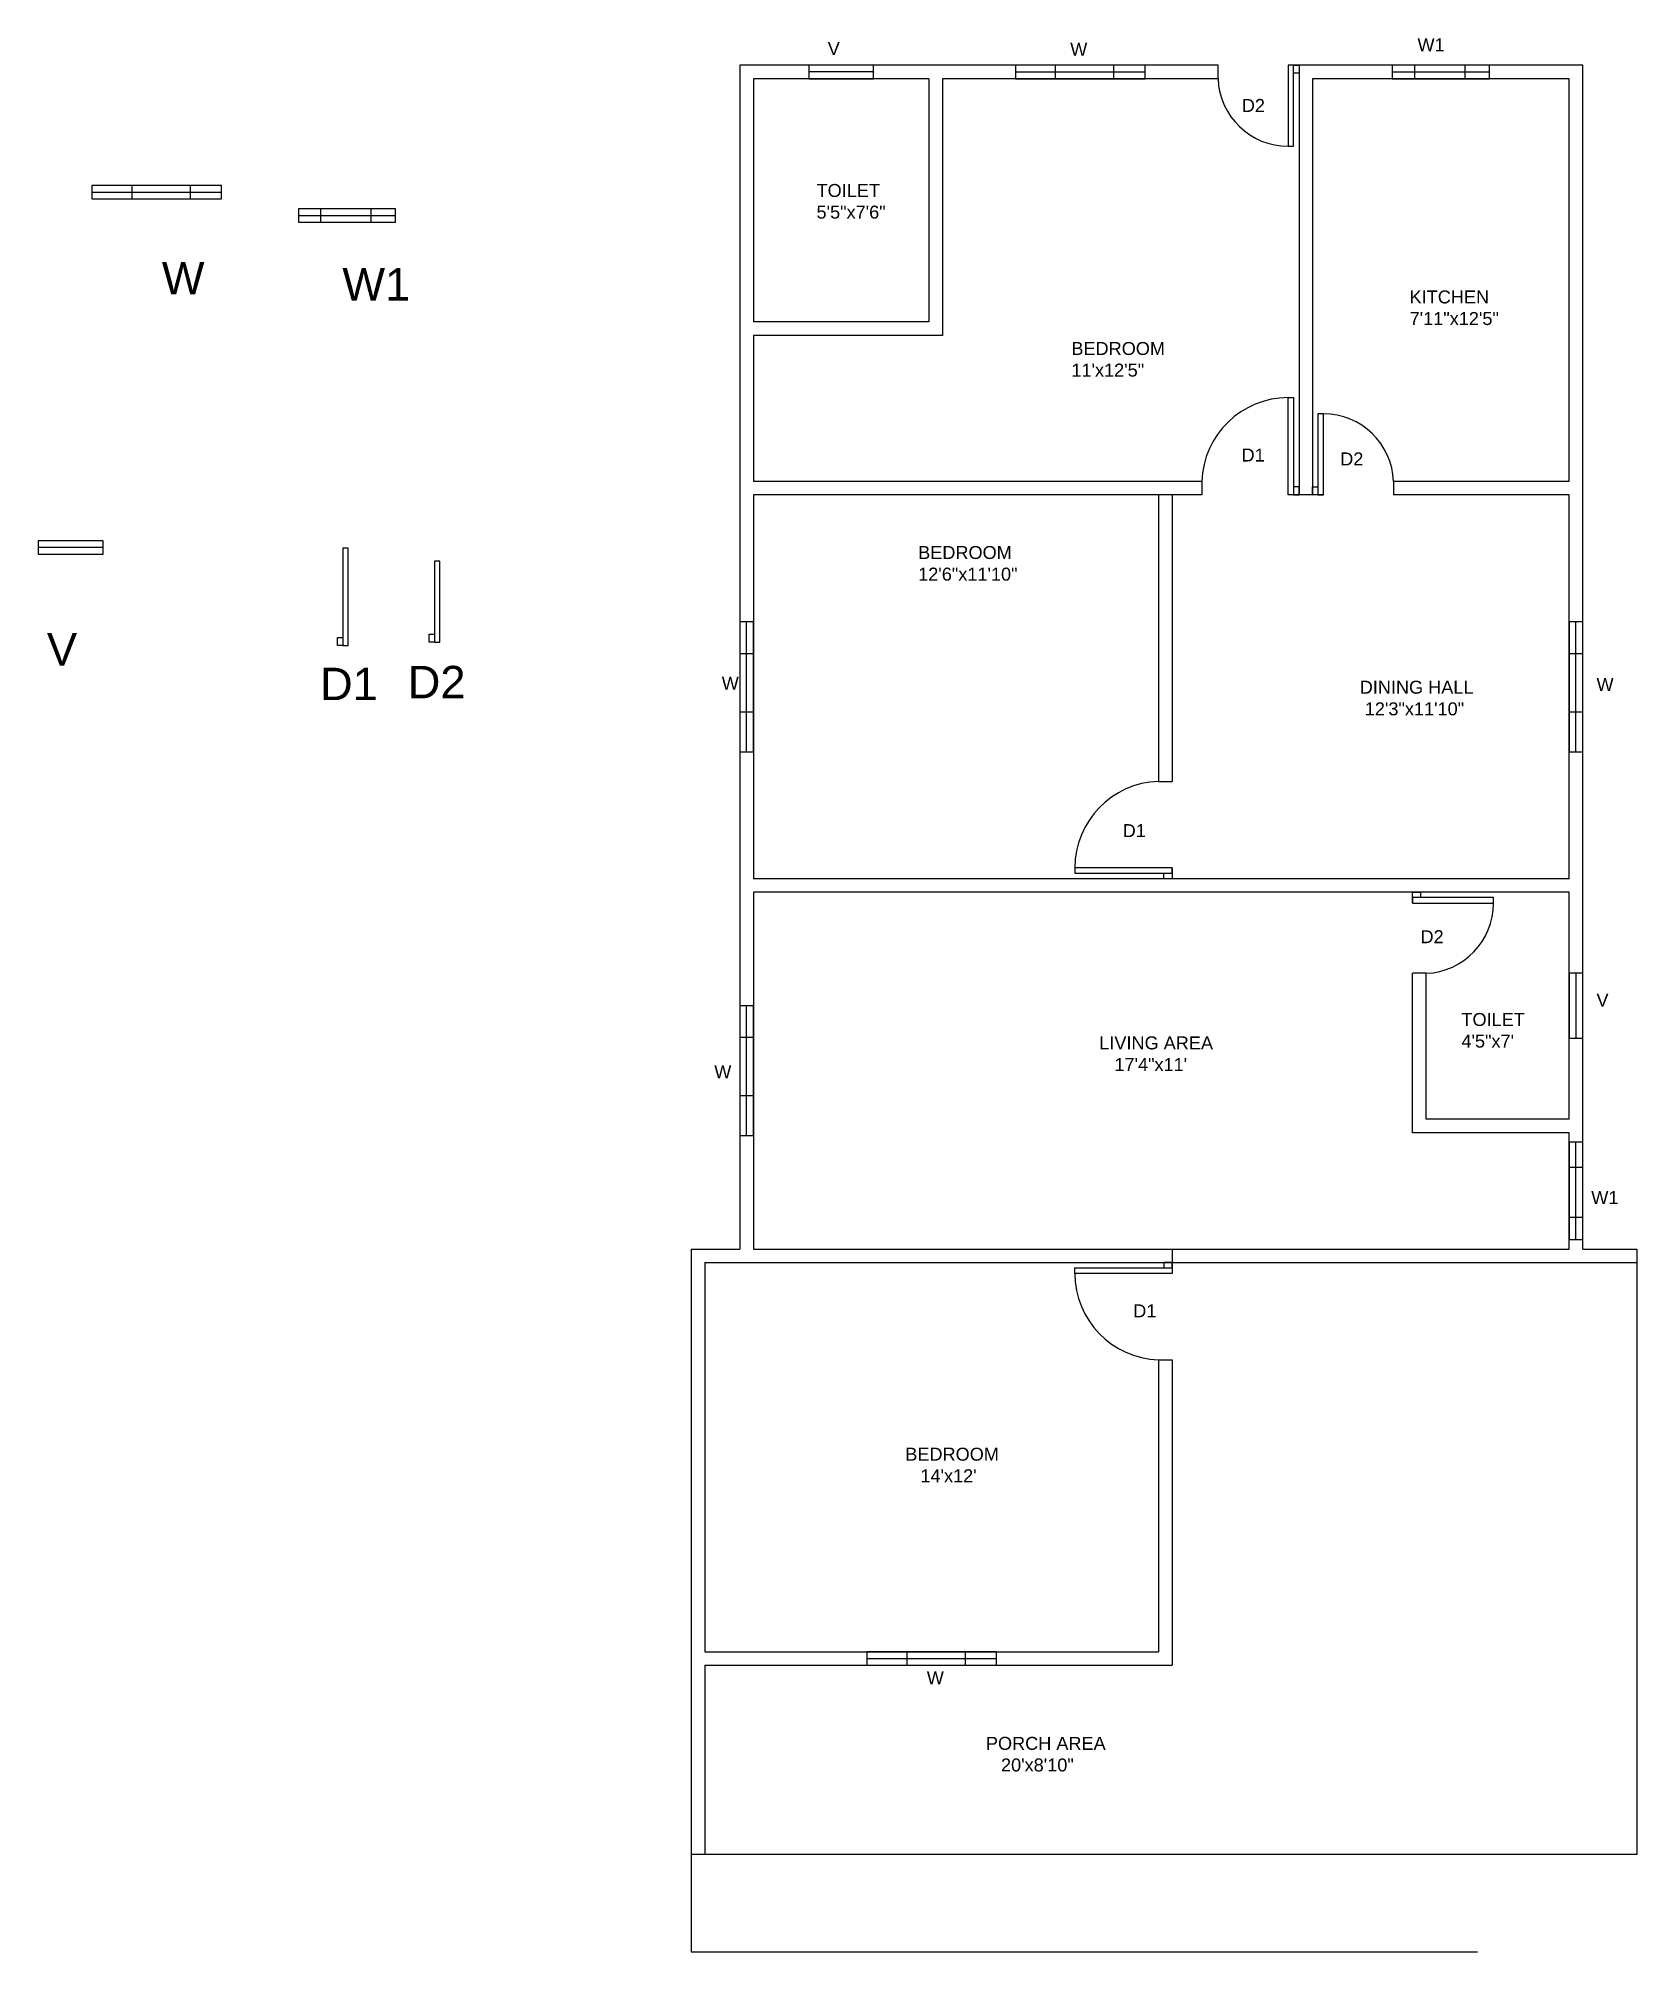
# Model space of a CAD drawing. Header units: inches. Extents: x 1639 to 2231, y 1623 to 2331.
import ezdxf

# ---------------------------------------------------------------- set-up
doc = ezdxf.new("R2010")
doc.units = ezdxf.units.IN
doc.header["$MEASUREMENT"] = 0
for name, color, linetype in [('D1', 50, 'Continuous'), ('D2', 130, 'Continuous'), ('V', 230, 'Continuous'), ('W', 30, 'Continuous'), ('W1', 20, 'Continuous')]:
    doc.layers.add(name, color=color, linetype=linetype)
doc.styles.get("Standard").update_dxf_attribs({"font": 'arial.ttf'})

msp = doc.modelspace()

# ---------------------------------------------------------------- linework, layer by layer
for p, q in [((1898.6, 2320.96), (1898.6, 1882.96)), ((2075.6, 2320.96), (1898.6, 2320.96)), ((1903.6, 2315.96), (1903.6, 2225.96)), ((1968.6, 2315.96), (1903.6, 2315.96)), ((1968.6, 2315.96), (1968.6, 2225.96)), ((1973.6, 2315.96), (1973.6, 2220.96)), ((2075.6, 2315.96), (1973.6, 2315.96)), ((2075.6, 2315.96), (2075.6, 2320.96)), ((2210.6, 2320.96), (2101.6, 2320.96)), ((2105.6, 2320.96), (2105.6, 2161.96)), ((2205.6, 2315.96), (2110.6, 2315.96)), ((2110.6, 2315.96), (2110.6, 2161.96)), ((2205.6, 2166.96), (2205.6, 2315.96)), ((2210.6, 1882.96), (2210.6, 2320.96)), ((1968.6, 2225.96), (1903.6, 2225.96)), ((1973.6, 2220.96), (1903.6, 2220.96)), ((1903.6, 2220.96), (1903.6, 2166.96)), ((2069.6, 2166.96), (1903.6, 2166.96)), ((2069.6, 2166.96), (2069.6, 2161.96)), ((2205.6, 2166.96), (2140.6, 2166.96)), ((2140.6, 2166.96), (2140.6, 2161.96)), ((1903.6, 2161.96), (1903.6, 2019.96)), ((2069.6, 2161.96), (1903.6, 2161.96)), ((2053.6, 2161.96), (2053.6, 2055.96)), ((2058.6, 2161.96), (2058.6, 2055.96)), ((2114.6, 2161.96), (2101.6, 2161.96)), ((2205.6, 2161.96), (2140.6, 2161.96)), ((2205.6, 2019.96), (2205.6, 2161.96)), ((2053.6, 2055.96), (2058.6, 2055.96)), ((2055.6, 2019.96), (1903.6, 2019.96)), ((2058.6, 2023.96), (2058.6, 2019.96)), ((2205.6, 2019.96), (2058.6, 2019.96)), ((2205.6, 2014.96), (1903.6, 2014.96)), ((1903.6, 2014.96), (1903.6, 1882.96)), ((2147.6, 2010.96), (2147.6, 2014.96)), ((2205.6, 1930.96), (2205.6, 2014.96)), ((2147.6, 1925.96), (2147.6, 1984.96)), ((2152.6, 1984.96), (2147.6, 1984.96)), ((2152.6, 1930.96), (2152.6, 1984.96)), ((2205.6, 1925.96), (2147.6, 1925.96)), ((2205.6, 1930.96), (2152.6, 1930.96)), ((2205.6, 1882.96), (2205.6, 1925.96)), ((1880.6, 1882.96), (1880.6, 1658.96)), ((1880.6, 1882.96), (1898.6, 1882.96)), ((1885.6, 1877.96), (2230.6, 1877.96)), ((1885.6, 1877.96), (1885.6, 1733.96)), ((1903.6, 1882.96), (2205.6, 1882.96)), ((2058.6, 1882.96), (2058.6, 1873.96)), ((2210.6, 1882.96), (2230.6, 1882.96)), ((2230.6, 1882.96), (2230.6, 1658.96)), ((2053.6, 1841.96), (2058.6, 1841.96)), ((2053.6, 1841.96), (2053.6, 1733.96)), ((2058.6, 1841.96), (2058.6, 1728.96)), ((1885.6, 1733.96), (2053.6, 1733.96)), ((1885.6, 1728.96), (2058.6, 1728.96)), ((1885.6, 1728.96), (1885.6, 1658.96)), ((2230.6, 1658.96), (1880.6, 1658.96)), ((1880.6, 1658.96), (1880.6, 1622.96)), ((1880.6, 1622.96), (2171.63, 1622.96))]:
    msp.add_line(p, q)
at = {"layer": 'D1'}
for p, q in [((2055.6, 2019.96), (2055.6, 2021.96)), ((2058.6, 2019.96), (2055.6, 2019.96)), ((2058.6, 2021.96), (2058.6, 2019.96))]:
    msp.add_line(p, q, dxfattribs=at)
for points in [[(2103.6, 2161.96), (2101.6, 2161.96), (2101.6, 2197.96), (2103.6, 2197.96)], [(1751.62, 2106.27), (1753.62, 2106.27), (1753.62, 2142.27), (1751.62, 2142.27)], [(2058.6, 2021.96), (2058.6, 2023.96), (2022.6, 2023.96), (2022.6, 2021.96)], [(2058.6, 1875.96), (2058.6, 1873.96), (2022.6, 1873.96), (2022.6, 1875.96)]]:
    msp.add_lwpolyline(points, close=True, dxfattribs=at)
for points in [[(2103.6, 2161.96), (2105.6, 2161.96), (2105.6, 2164.96), (2103.6, 2164.96)], [(1751.62, 2106.27), (1749.62, 2106.27), (1749.62, 2109.27), (1751.62, 2109.27)], [(2058.6, 1875.96), (2058.6, 1877.96), (2055.6, 1877.96), (2055.6, 1875.96)]]:
    msp.add_lwpolyline(points, dxfattribs=at)
for centre, start, end in [((2101.6, 2165.94), 90, 178.18124), ((2054.61, 2023.96), 91.81876, 180), ((2054.61, 1873.96), 180, 268.18124)]:
    msp.add_arc(centre, 32.02, start, end, dxfattribs=at)
at = {"layer": 'D2'}
for points in [[(2103.6, 2320.96), (2101.6, 2320.96), (2101.6, 2290.96), (2103.6, 2290.96)], [(2112.6, 2161.96), (2114.6, 2161.96), (2114.6, 2191.96), (2112.6, 2191.96)], [(1785.58, 2107.46), (1787.58, 2107.46), (1787.58, 2137.46), (1785.58, 2137.46)], [(2147.6, 2012.96), (2147.6, 2010.96), (2177.6, 2010.96), (2177.6, 2012.96)]]:
    msp.add_lwpolyline(points, close=True, dxfattribs=at)
for points in [[(2103.6, 2320.96), (2105.6, 2320.96), (2105.6, 2317.96), (2103.6, 2317.96)], [(2112.6, 2161.96), (2110.6, 2161.96), (2110.6, 2164.96), (2112.6, 2164.96)], [(1785.58, 2107.46), (1783.58, 2107.46), (1783.58, 2110.46), (1785.58, 2110.46)], [(2147.6, 2012.96), (2147.6, 2014.96), (2150.6, 2014.96), (2150.6, 2012.96)]]:
    msp.add_lwpolyline(points, dxfattribs=at)
for centre, start, end in [((2101.6, 2316.98), 182.24661, 270), ((2114.6, 2165.94), 2.24661, 90), ((2151.58, 2010.96), 272.24661, 0)]:
    msp.add_arc(centre, 26.02, start, end, dxfattribs=at)
at = {"layer": 'V'}
for p, q in [((1948.1, 2320.96), (1924.1, 2320.96)), ((1948.1, 2318.46), (1924.1, 2318.46)), ((1662.89, 2145.04), (1638.89, 2145.04)), ((1662.89, 2142.54), (1638.89, 2142.54)), ((2205.6, 1984.96), (2205.6, 1960.96)), ((2208.1, 1984.96), (2208.1, 1960.96))]:
    msp.add_line(p, q, dxfattribs=at)
for points in [[(1924.1, 2320.96), (1924.1, 2315.96), (1948.1, 2315.96), (1948.1, 2320.96)], [(1638.89, 2145.04), (1638.89, 2140.04), (1662.89, 2140.04), (1662.89, 2145.04)], [(2205.6, 1960.96), (2210.6, 1960.96), (2210.6, 1984.96), (2205.6, 1984.96)]]:
    msp.add_lwpolyline(points, dxfattribs=at)
at = {"layer": 'W'}
for p, q in [((2000.6, 2318.46), (2048.6, 2318.46)), ((2000.6, 2315.96), (2048.6, 2315.96)), ((2015.35, 2320.96), (2015.35, 2315.96)), ((2036.96, 2320.96), (2036.96, 2315.96)), ((1658.76, 2273.97), (1706.76, 2273.97)), ((1673.51, 2276.47), (1673.51, 2271.47)), ((1695.12, 2276.47), (1695.12, 2271.47)), ((1658.76, 2271.47), (1706.76, 2271.47)), ((1901.1, 2066.96), (1901.1, 2114.96)), ((1903.6, 2066.96), (1903.6, 2114.96)), ((2208.1, 2066.96), (2208.1, 2114.96)), ((2210.6, 2066.96), (2210.6, 2114.96)), ((1898.6, 2103.32), (1903.6, 2103.32)), ((2205.6, 2103.32), (2210.6, 2103.32)), ((1898.6, 2081.71), (1903.6, 2081.71)), ((2205.6, 2081.71), (2210.6, 2081.71)), ((1901.1, 1924.96), (1901.1, 1972.96)), ((1903.6, 1924.96), (1903.6, 1972.96)), ((1898.6, 1961.32), (1903.6, 1961.32)), ((1898.6, 1939.71), (1903.6, 1939.71)), ((1945.6, 1731.46), (1993.6, 1731.46)), ((1945.6, 1728.96), (1993.6, 1728.96)), ((1960.35, 1733.96), (1960.35, 1728.96)), ((1981.96, 1733.96), (1981.96, 1728.96))]:
    msp.add_line(p, q, dxfattribs=at)
for points in [[(2048.6, 2315.96), (2048.6, 2320.96), (2000.6, 2320.96), (2000.6, 2315.96)], [(1706.76, 2271.47), (1706.76, 2276.47), (1658.76, 2276.47), (1658.76, 2271.47)], [(1903.6, 2114.96), (1898.6, 2114.96), (1898.6, 2066.96), (1903.6, 2066.96)], [(2210.6, 2114.96), (2205.6, 2114.96), (2205.6, 2066.96), (2210.6, 2066.96)], [(1903.6, 1972.96), (1898.6, 1972.96), (1898.6, 1924.96), (1903.6, 1924.96)], [(1993.6, 1728.96), (1993.6, 1733.96), (1945.6, 1733.96), (1945.6, 1728.96)]]:
    msp.add_lwpolyline(points, dxfattribs=at)
at = {"layer": 'W1'}
for p, q in [((2140.1, 2318.46), (2176.1, 2318.46)), ((2140.1, 2315.96), (2176.1, 2315.96)), ((2148.33, 2320.96), (2148.33, 2315.96)), ((2166.91, 2320.96), (2166.91, 2315.96)), ((1743.42, 2267.86), (1743.42, 2262.86)), ((1762.01, 2267.86), (1762.01, 2262.86)), ((1735.19, 2265.36), (1771.19, 2265.36)), ((1735.19, 2262.86), (1771.19, 2262.86)), ((2208.1, 1886.46), (2208.1, 1922.46)), ((2210.6, 1886.46), (2210.6, 1922.46)), ((2205.6, 1913.28), (2210.6, 1913.28)), ((2205.6, 1894.69), (2210.6, 1894.69))]:
    msp.add_line(p, q, dxfattribs=at)
for points in [[(2176.1, 2315.96), (2176.1, 2320.96), (2140.1, 2320.96), (2140.1, 2315.96)], [(1771.19, 2262.86), (1771.19, 2267.86), (1735.19, 2267.86), (1735.19, 2262.86)], [(2210.6, 1922.46), (2205.6, 1922.46), (2205.6, 1886.46), (2210.6, 1886.46)]]:
    msp.add_lwpolyline(points, dxfattribs=at)

# ---------------------------------------------------------------- texts
at = {"char_height": 4.8, "attachment_point": 1}
for s, insert in [('TOILET\\P5\'5"x7\'6"', (1926.98, 2277.01)), ('KITCHEN\\P7\'11"x12\'5"', (2146.52, 2237.62)), ('BEDROOM\\P11\'x12\'5"', (2021.32, 2218.54)), ('BEDROOM\\P12\'6"x11\'10"', (1964.61, 2143.06)), ('DINING HALL\\P 12\'3"x11\'10"', (2128.06, 2093.22)), ('TOILET\\P4\'5"x7\'', (2165.7, 1970.28)), ('LIVING AREA\\P   17\'4"x11\'', (2031.65, 1961.62)), ("BEDROOM\\P   14'x12'", (1959.84, 1809.45)), ('PORCH AREA\\P   20\'x8\'10"', (1989.68, 1702.46))]:
    msp.add_mtext_dynamic_manual_height_columns(s, width=956.3873, gutter_width=60, heights=[0], dxfattribs=dict(at, insert=insert))
at = {"layer": 'D1', "attachment_point": 1}
for width, gutter_width, insert, char_height in [(382.5549, 24, (2084.32, 2179.13), 4.8), (956.3873, 60, (1743.19, 2098.03), 12), (382.5549, 24, (2040.31, 2040.16), 4.8), (382.5549, 24, (2044.23, 1862.47), 4.8)]:
    msp.add_mtext_dynamic_manual_height_columns('D1', width=width, gutter_width=gutter_width, heights=[0], dxfattribs=dict(at, insert=insert, char_height=char_height))
at = {"layer": 'D2', "attachment_point": 1}
for width, gutter_width, insert, char_height in [(382.5549, 24, (2084.41, 2308.46), 4.8), (382.5549, 24, (2120.83, 2177.68), 4.8), (956.3873, 60, (1775.64, 2098.71), 12), (382.5549, 24, (2150.55, 2000.91), 4.8)]:
    msp.add_mtext_dynamic_manual_height_columns('D2', width=width, gutter_width=gutter_width, heights=[0], dxfattribs=dict(at, insert=insert, char_height=char_height))
at = {"layer": 'V', "attachment_point": 1}
for insert, char_height in [((1931.13, 2329.53), 4.8), ((1642.1, 2110.83), 12), ((2215.69, 1977.46), 4.8)]:
    msp.add_mtext_dynamic_manual_height_columns('V', width=956.3873, gutter_width=60, heights=[0], dxfattribs=dict(at, insert=insert, char_height=char_height))
at = {"layer": 'W', "attachment_point": 1}
for insert, char_height in [((2020.89, 2329.25), 4.8), ((1684.62, 2248.2), 12), ((1891.9, 2094.68), 4.8), ((2215.71, 2094.25), 4.8), ((1889.13, 1950.94), 4.8), ((1967.79, 1726.72), 4.8)]:
    msp.add_mtext_dynamic_manual_height_columns('W', width=956.3873, gutter_width=60, heights=[0], dxfattribs=dict(at, insert=insert, char_height=char_height))
at = {"layer": 'W1', "attachment_point": 1}
for insert, char_height in [((2149.43, 2330.92), 4.8), ((1751.45, 2245.9), 12), ((2213.76, 1904.37), 4.8)]:
    msp.add_mtext_dynamic_manual_height_columns('W1', width=956.3873, gutter_width=60, heights=[0], dxfattribs=dict(at, insert=insert, char_height=char_height))

doc.saveas('drawing.dxf')
